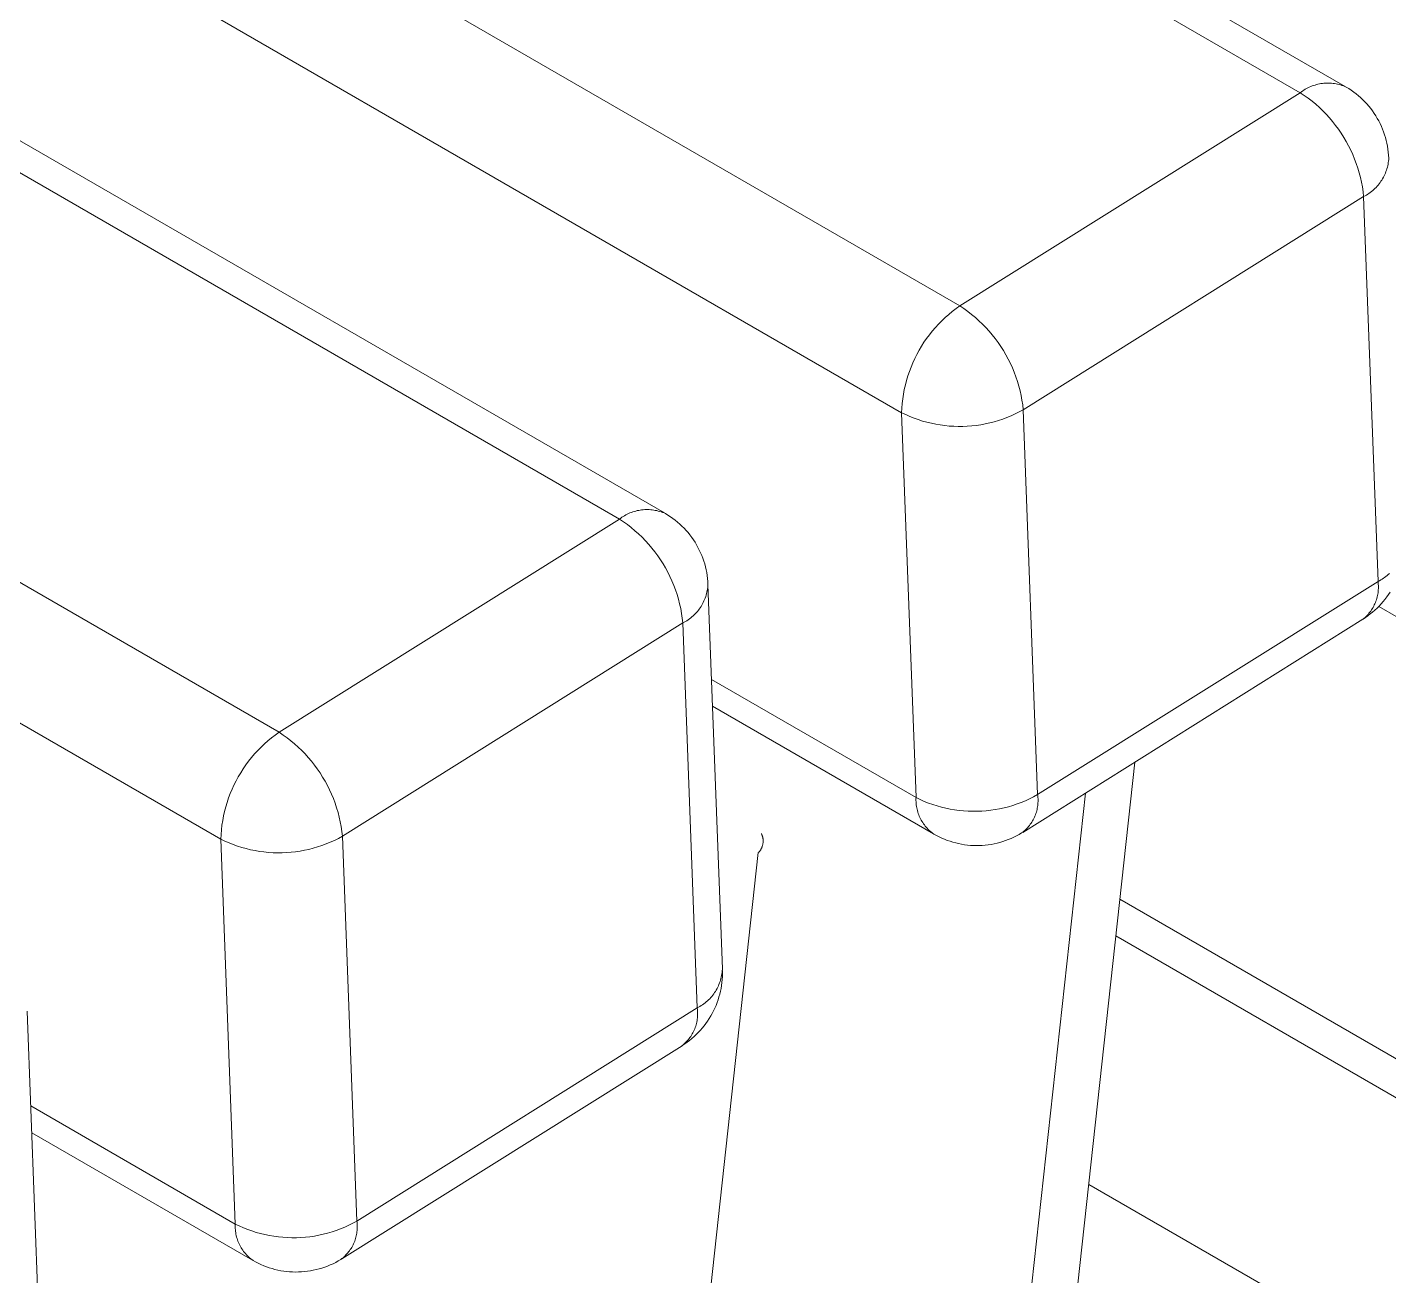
# Model space of a CAD drawing. Header units: millimetres. Extents: x -30 to 4992, y -440 to 3111.
# Drawn here: x 1564.2 to 1616.2, y 264.5 to 312.2 of the extents above; entities that cross this region are included whole.
import ezdxf

# ---------------------------------------------------------------- set-up
doc = ezdxf.new("R2010")
doc.units = ezdxf.units.MM
doc.layers.add('ZANO_R', color=7, linetype='Continuous', lineweight=0)

msp = doc.modelspace()

# ---------------------------------------------------------------- linework, layer by layer
at = {"layer": 'ZANO_R'}
for p, q in [((1612.807, 309.673), (781.457, 789.653)), ((783.212, 789.866), (1614.52, 309.91)), ((768.464, 781.518), (1599.814, 301.538)), ((1597.592, 297.462), (766.242, 777.443)), ((1586.821, 293.402), (755.471, 773.382)), ((757.227, 773.595), (1588.535, 293.639)), ((742.478, 765.247), (1573.829, 285.267)), ((1571.607, 281.191), (740.256, 761.172)), ((1612.901, 309.742), (1612.949, 309.774)), ((1612.949, 309.774), (1612.999, 309.804)), ((1612.999, 309.804), (1613.049, 309.833)), ((1613.049, 309.833), (1613.101, 309.859)), ((1613.101, 309.859), (1613.153, 309.884)), ((1613.153, 309.884), (1613.207, 309.908)), ((1613.207, 309.908), (1613.261, 309.929)), ((1613.261, 309.929), (1613.316, 309.949)), ((1613.316, 309.949), (1613.371, 309.966)), ((1613.371, 309.966), (1613.427, 309.982)), ((1613.427, 309.982), (1613.483, 309.996)), ((1613.483, 309.996), (1613.54, 310.008)), ((1613.54, 310.008), (1613.597, 310.018)), ((1613.597, 310.018), (1613.655, 310.025)), ((1613.655, 310.025), (1613.713, 310.031)), ((1613.713, 310.031), (1613.771, 310.036)), ((1613.771, 310.036), (1613.829, 310.038)), ((1613.829, 310.038), (1613.887, 310.038)), ((1613.887, 310.038), (1613.945, 310.036)), ((1613.945, 310.036), (1614.003, 310.032)), ((1614.003, 310.032), (1614.061, 310.026)), ((1614.061, 310.026), (1614.118, 310.018)), ((1614.118, 310.018), (1614.176, 310.008)), ((1614.176, 310.008), (1614.233, 309.996)), ((1614.233, 309.996), (1614.289, 309.983)), ((1614.289, 309.983), (1614.345, 309.967)), ((1614.345, 309.967), (1614.401, 309.949)), ((1614.401, 309.949), (1614.455, 309.93)), ((1614.455, 309.93), (1614.509, 309.909)), ((1614.509, 309.909), (1614.563, 309.885)), ((1614.563, 309.886), (1614.66, 309.827)), ((1614.66, 309.827), (1614.755, 309.764)), ((1614.755, 309.764), (1614.847, 309.699)), ((1599.814, 301.538), (1612.807, 309.673)), ((1612.807, 309.673), (1612.853, 309.708)), ((1612.807, 309.673), (1612.961, 309.57)), ((1612.853, 309.708), (1612.901, 309.742)), ((1612.961, 309.57), (1613.11, 309.462)), ((1613.11, 309.462), (1613.257, 309.349)), ((1613.257, 309.349), (1613.399, 309.231)), ((1613.399, 309.231), (1613.537, 309.108)), ((1614.847, 309.699), (1614.937, 309.63)), ((1614.937, 309.63), (1615.025, 309.558)), ((1615.025, 309.558), (1615.111, 309.484)), ((1615.111, 309.484), (1615.194, 309.406)), ((1615.194, 309.406), (1615.274, 309.326)), ((1615.274, 309.326), (1615.351, 309.242)), ((1615.351, 309.242), (1615.425, 309.157)), ((1613.537, 309.108), (1613.67, 308.98)), ((1613.67, 308.98), (1613.799, 308.848)), ((1613.799, 308.848), (1613.924, 308.711)), ((1613.924, 308.711), (1614.043, 308.571)), ((1615.425, 309.157), (1615.496, 309.068)), ((1615.496, 309.068), (1615.564, 308.978)), ((1615.564, 308.978), (1615.629, 308.885)), ((1615.629, 308.885), (1615.691, 308.789)), ((1615.691, 308.789), (1615.749, 308.692)), ((1614.043, 308.571), (1614.158, 308.426)), ((1614.158, 308.426), (1614.267, 308.277)), ((1614.267, 308.277), (1614.372, 308.124)), ((1615.749, 308.692), (1615.804, 308.593)), ((1615.804, 308.593), (1615.856, 308.492)), ((1615.856, 308.492), (1615.904, 308.389)), ((1615.904, 308.389), (1615.948, 308.285)), ((1615.948, 308.285), (1615.989, 308.179)), ((1614.372, 308.124), (1614.471, 307.968)), ((1614.471, 307.968), (1614.564, 307.809)), ((1614.564, 307.809), (1614.652, 307.647)), ((1615.989, 308.179), (1616.026, 308.071)), ((1616.026, 308.071), (1616.06, 307.963)), ((1616.06, 307.963), (1616.089, 307.854)), ((1616.089, 307.854), (1616.115, 307.743)), ((1616.115, 307.743), (1616.137, 307.632)), ((1614.652, 307.647), (1614.735, 307.481)), ((1614.735, 307.481), (1614.811, 307.313)), ((1614.811, 307.313), (1614.882, 307.142)), ((1616.137, 307.632), (1616.155, 307.52)), ((1616.155, 307.52), (1616.17, 307.407)), ((1616.17, 307.407), (1616.18, 307.294)), ((1616.18, 307.294), (1616.187, 307.181)), ((1616.187, 307.181), (1616.183, 307.122)), ((1614.882, 307.142), (1614.946, 306.969)), ((1614.946, 306.969), (1615.005, 306.794)), ((1615.005, 306.794), (1615.058, 306.617)), ((1616.079, 306.66), (1616.057, 306.604)), ((1616.099, 306.716), (1616.079, 306.66)), ((1616.117, 306.772), (1616.099, 306.716)), ((1616.132, 306.829), (1616.117, 306.772)), ((1616.146, 306.887), (1616.132, 306.829)), ((1616.158, 306.945), (1616.146, 306.887)), ((1616.168, 307.004), (1616.158, 306.945)), ((1616.177, 307.063), (1616.168, 307.004)), ((1616.183, 307.122), (1616.177, 307.063)), ((1615.058, 306.617), (1615.104, 306.438)), ((1615.104, 306.438), (1615.144, 306.258)), ((1615.144, 306.258), (1615.178, 306.076)), ((1615.782, 306.149), (1615.743, 306.104)), ((1615.819, 306.195), (1615.782, 306.149)), ((1615.855, 306.243), (1615.819, 306.195)), ((1615.889, 306.291), (1615.855, 306.243)), ((1615.921, 306.341), (1615.889, 306.291)), ((1615.952, 306.392), (1615.921, 306.341)), ((1615.981, 306.444), (1615.952, 306.392)), ((1616.008, 306.496), (1615.981, 306.444)), ((1616.034, 306.55), (1616.008, 306.496)), ((1616.057, 306.604), (1616.034, 306.55)), ((1615.227, 305.71), (1602.235, 297.574)), ((1615.178, 306.076), (1615.206, 305.893)), ((1615.206, 305.893), (1615.227, 305.71)), ((1615.28, 305.737), (1615.227, 305.71)), ((1615.776, 291.024), (1615.227, 305.71)), ((1615.331, 305.767), (1615.28, 305.737)), ((1615.382, 305.798), (1615.331, 305.767)), ((1615.432, 305.831), (1615.382, 305.798)), ((1615.48, 305.865), (1615.432, 305.831)), ((1615.527, 305.901), (1615.48, 305.865)), ((1615.573, 305.939), (1615.527, 305.901)), ((1615.618, 305.978), (1615.573, 305.939)), ((1615.661, 306.019), (1615.618, 305.978)), ((1615.703, 306.061), (1615.661, 306.019)), ((1615.743, 306.104), (1615.703, 306.061)), ((1599.527, 301.326), (1599.669, 301.434)), ((1599.669, 301.434), (1599.814, 301.538)), ((1599.814, 301.538), (1599.968, 301.435)), ((1599.968, 301.435), (1600.118, 301.327)), ((1599.001, 300.844), (1599.126, 300.971)), ((1599.126, 300.971), (1599.256, 301.094)), ((1599.256, 301.094), (1599.39, 301.212)), ((1599.39, 301.212), (1599.527, 301.326)), ((1600.118, 301.327), (1600.264, 301.214)), ((1600.264, 301.214), (1600.406, 301.095)), ((1600.406, 301.095), (1600.544, 300.972)), ((1600.544, 300.972), (1600.677, 300.845)), ((1598.547, 300.295), (1598.653, 300.438)), ((1598.653, 300.438), (1598.764, 300.577)), ((1598.764, 300.577), (1598.88, 300.713)), ((1598.88, 300.713), (1599.001, 300.844)), ((1600.677, 300.845), (1600.806, 300.713)), ((1600.806, 300.713), (1600.931, 300.576)), ((1600.931, 300.576), (1601.05, 300.435)), ((1601.05, 300.435), (1601.165, 300.29)), ((1598.259, 299.844), (1598.349, 299.997)), ((1598.349, 299.997), (1598.446, 300.148)), ((1598.446, 300.148), (1598.547, 300.295)), ((1601.165, 300.29), (1601.275, 300.141)), ((1601.275, 300.141), (1601.379, 299.989)), ((1601.379, 299.989), (1601.478, 299.833)), ((1597.95, 299.201), (1598.019, 299.366)), ((1598.019, 299.366), (1598.093, 299.528)), ((1598.093, 299.528), (1598.173, 299.687)), ((1598.173, 299.687), (1598.259, 299.844)), ((1601.478, 299.833), (1601.572, 299.674)), ((1601.572, 299.674), (1601.66, 299.511)), ((1601.66, 299.511), (1601.742, 299.346)), ((1597.78, 298.694), (1597.831, 298.865)), ((1597.831, 298.865), (1597.888, 299.034)), ((1597.888, 299.034), (1597.95, 299.201)), ((1601.742, 299.346), (1601.818, 299.178)), ((1601.818, 299.178), (1601.889, 299.007)), ((1601.889, 299.007), (1601.954, 298.834)), ((1601.954, 298.834), (1602.012, 298.659)), ((1597.662, 298.172), (1597.695, 298.347)), ((1597.695, 298.347), (1597.734, 298.521)), ((1597.734, 298.521), (1597.78, 298.694)), ((1602.012, 298.659), (1602.065, 298.481)), ((1602.065, 298.481), (1602.111, 298.303)), ((1597.6, 297.641), (1597.615, 297.818)), ((1597.615, 297.818), (1597.636, 297.996)), ((1597.636, 297.996), (1597.662, 298.172)), ((1602.111, 298.303), (1602.152, 298.122)), ((1602.152, 298.122), (1602.186, 297.941)), ((1602.186, 297.941), (1602.213, 297.758)), ((1597.592, 297.462), (1597.6, 297.641)), ((1597.748, 297.388), (1597.592, 297.462)), ((1598.141, 282.777), (1597.592, 297.462)), ((1597.906, 297.319), (1597.748, 297.388)), ((1598.067, 297.255), (1597.906, 297.319)), ((1601.611, 297.279), (1601.449, 297.219)), ((1601.771, 297.344), (1601.611, 297.279)), ((1601.928, 297.416), (1601.771, 297.344)), ((1602.083, 297.492), (1601.928, 297.416)), ((1602.235, 297.574), (1602.083, 297.492)), ((1602.213, 297.758), (1602.235, 297.574)), ((1602.235, 297.574), (1602.784, 282.889)), ((1598.229, 297.197), (1598.067, 297.255)), ((1598.394, 297.145), (1598.229, 297.197)), ((1598.56, 297.099), (1598.394, 297.145)), ((1598.728, 297.058), (1598.56, 297.099)), ((1598.897, 297.023), (1598.728, 297.058)), ((1599.067, 296.994), (1598.897, 297.023)), ((1599.238, 296.972), (1599.067, 296.994)), ((1599.41, 296.955), (1599.238, 296.972)), ((1599.582, 296.944), (1599.41, 296.955)), ((1599.755, 296.939), (1599.582, 296.944)), ((1599.927, 296.94), (1599.755, 296.939)), ((1600.1, 296.947), (1599.927, 296.94)), ((1600.272, 296.96), (1600.1, 296.947)), ((1600.443, 296.98), (1600.272, 296.96)), ((1600.614, 297.005), (1600.443, 296.98)), ((1600.784, 297.036), (1600.614, 297.005)), ((1600.953, 297.073), (1600.784, 297.036)), ((1601.12, 297.116), (1600.953, 297.073)), ((1601.285, 297.164), (1601.12, 297.116)), ((1601.449, 297.219), (1601.285, 297.164)), ((1587.168, 293.613), (1587.221, 293.637)), ((1587.221, 293.637), (1587.275, 293.658)), ((1587.275, 293.658), (1587.33, 293.678)), ((1587.33, 293.678), (1587.385, 293.695)), ((1587.385, 293.695), (1587.441, 293.711)), ((1587.441, 293.711), (1587.498, 293.725)), ((1587.498, 293.725), (1587.555, 293.737)), ((1587.555, 293.737), (1587.612, 293.747)), ((1587.612, 293.747), (1587.669, 293.755)), ((1587.669, 293.755), (1587.727, 293.761)), ((1587.727, 293.761), (1587.785, 293.765)), ((1587.785, 293.765), (1587.843, 293.767)), ((1587.843, 293.767), (1587.901, 293.767)), ((1587.901, 293.767), (1587.96, 293.765)), ((1587.96, 293.765), (1588.018, 293.761)), ((1588.018, 293.761), (1588.075, 293.755)), ((1588.075, 293.755), (1588.133, 293.747)), ((1588.133, 293.747), (1588.19, 293.737)), ((1588.19, 293.737), (1588.247, 293.725)), ((1588.247, 293.725), (1588.304, 293.712)), ((1588.304, 293.712), (1588.36, 293.696)), ((1588.36, 293.696), (1588.415, 293.678)), ((1588.415, 293.678), (1588.47, 293.659)), ((1588.47, 293.659), (1588.524, 293.638)), ((1588.524, 293.638), (1588.577, 293.615)), ((1573.829, 285.267), (1586.821, 293.402)), ((1586.821, 293.402), (1586.868, 293.437)), ((1586.821, 293.402), (1586.975, 293.299)), ((1586.868, 293.437), (1586.915, 293.471)), ((1586.915, 293.471), (1586.964, 293.503)), ((1586.964, 293.503), (1587.013, 293.533)), ((1586.975, 293.299), (1587.125, 293.191)), ((1587.013, 293.533), (1587.064, 293.562)), ((1587.064, 293.562), (1587.116, 293.588)), ((1587.116, 293.588), (1587.168, 293.613)), ((1587.125, 293.191), (1587.271, 293.078)), ((1588.577, 293.615), (1588.674, 293.556)), ((1588.674, 293.556), (1588.769, 293.493)), ((1588.769, 293.493), (1588.862, 293.428)), ((1588.862, 293.428), (1588.952, 293.359)), ((1588.952, 293.359), (1589.04, 293.287)), ((1589.04, 293.287), (1589.125, 293.213)), ((1589.125, 293.213), (1589.208, 293.135)), ((1589.208, 293.135), (1589.288, 293.055)), ((1587.271, 293.078), (1587.413, 292.96)), ((1587.413, 292.96), (1587.551, 292.837)), ((1587.551, 292.837), (1587.685, 292.709)), ((1587.685, 292.709), (1587.814, 292.577)), ((1589.288, 293.055), (1589.365, 292.971)), ((1589.365, 292.971), (1589.439, 292.886)), ((1589.439, 292.886), (1589.511, 292.797)), ((1589.511, 292.797), (1589.579, 292.707)), ((1589.579, 292.707), (1589.644, 292.614)), ((1589.644, 292.614), (1589.706, 292.518)), ((1587.814, 292.577), (1587.938, 292.44)), ((1587.938, 292.44), (1588.058, 292.3)), ((1588.058, 292.3), (1588.172, 292.155)), ((1588.172, 292.155), (1588.282, 292.006)), ((1589.706, 292.518), (1589.764, 292.421)), ((1589.764, 292.421), (1589.819, 292.322)), ((1589.819, 292.322), (1589.87, 292.221)), ((1589.87, 292.221), (1589.919, 292.118)), ((1589.919, 292.118), (1589.963, 292.014)), ((1588.282, 292.006), (1588.386, 291.853)), ((1588.386, 291.853), (1588.485, 291.697)), ((1588.485, 291.697), (1588.579, 291.538)), ((1589.963, 292.014), (1590.004, 291.908)), ((1590.004, 291.908), (1590.041, 291.801)), ((1590.041, 291.801), (1590.074, 291.692)), ((1590.074, 291.692), (1590.104, 291.583)), ((1590.104, 291.583), (1590.13, 291.472)), ((1588.579, 291.538), (1588.667, 291.376)), ((1588.667, 291.376), (1588.749, 291.21)), ((1588.749, 291.21), (1588.826, 291.042)), ((1588.826, 291.042), (1588.896, 290.871)), ((1590.13, 291.472), (1590.152, 291.361)), ((1590.152, 291.361), (1590.17, 291.249)), ((1590.17, 291.249), (1590.184, 291.136)), ((1590.184, 291.136), (1590.195, 291.023)), ((1615.829, 291.052), (1615.776, 291.024)), ((1615.881, 291.081), (1615.829, 291.052)), ((1615.931, 291.112), (1615.881, 291.081)), ((1615.981, 291.145), (1615.931, 291.112)), ((1616.029, 291.179), (1615.981, 291.145)), ((1616.076, 291.215), (1616.029, 291.179)), ((1616.122, 291.253), (1616.076, 291.215)), ((1616.167, 291.292), (1616.122, 291.253)), ((1616.21, 291.333), (1616.167, 291.292)), ((1588.896, 290.871), (1588.961, 290.698)), ((1588.961, 290.698), (1589.02, 290.523)), ((1589.02, 290.523), (1589.072, 290.346)), ((1590.147, 290.559), (1590.131, 290.501)), ((1590.161, 290.616), (1590.147, 290.559)), ((1590.173, 290.674), (1590.161, 290.616)), ((1590.183, 290.733), (1590.173, 290.674)), ((1590.191, 290.792), (1590.183, 290.733)), ((1590.197, 290.851), (1590.191, 290.792)), ((1590.195, 291.023), (1590.201, 290.91)), ((1590.201, 290.91), (1590.197, 290.851)), ((1590.201, 290.902), (1590.75, 276.224)), ((1602.784, 282.889), (1615.776, 291.024)), ((1615.768, 290.538), (1615.758, 290.485)), ((1615.777, 290.591), (1615.768, 290.538)), ((1615.776, 291.024), (1615.783, 290.97)), ((1615.783, 290.645), (1615.777, 290.591)), ((1615.783, 290.97), (1615.788, 290.916)), ((1615.788, 290.699), (1615.783, 290.645)), ((1615.788, 290.916), (1615.791, 290.862)), ((1615.791, 290.754), (1615.788, 290.699)), ((1615.791, 290.862), (1615.792, 290.808)), ((1615.792, 290.808), (1615.791, 290.754)), ((1616.173, 290.523), (1616.108, 290.431)), ((1616.235, 290.618), (1616.173, 290.523)), ((1589.072, 290.346), (1589.119, 290.167)), ((1589.119, 290.167), (1589.159, 289.987)), ((1589.903, 290.02), (1589.869, 289.972)), ((1589.936, 290.07), (1589.903, 290.02)), ((1589.967, 290.121), (1589.936, 290.07)), ((1589.996, 290.173), (1589.967, 290.121)), ((1590.023, 290.225), (1589.996, 290.173)), ((1590.048, 290.279), (1590.023, 290.225)), ((1590.072, 290.333), (1590.048, 290.279)), ((1590.093, 290.389), (1590.072, 290.333)), ((1590.113, 290.445), (1590.093, 290.389)), ((1590.131, 290.501), (1590.113, 290.445)), ((1615.585, 290.03), (1615.557, 289.984)), ((1615.611, 290.078), (1615.585, 290.03)), ((1615.635, 290.126), (1615.611, 290.078)), ((1615.658, 290.175), (1615.635, 290.126)), ((1615.738, 290.005), (1615.656, 289.928)), ((1615.679, 290.225), (1615.658, 290.175)), ((1615.699, 290.276), (1615.679, 290.225)), ((1615.716, 290.327), (1615.699, 290.276)), ((1615.732, 290.379), (1615.716, 290.327)), ((1615.746, 290.432), (1615.732, 290.379)), ((1615.818, 290.085), (1615.738, 290.005)), ((1615.758, 290.485), (1615.746, 290.432)), ((1621.583, 286.737), (1615.806, 290.073)), ((1615.895, 290.168), (1615.818, 290.085)), ((1615.969, 290.253), (1615.895, 290.168)), ((1616.04, 290.341), (1615.969, 290.253)), ((1616.108, 290.431), (1616.04, 290.341)), ((1589.159, 289.987), (1589.193, 289.805)), ((1589.193, 289.805), (1589.22, 289.622)), ((1589.22, 289.622), (1589.242, 289.439)), ((1589.346, 289.496), (1589.294, 289.466)), ((1589.396, 289.527), (1589.346, 289.496)), ((1589.446, 289.56), (1589.396, 289.527)), ((1589.494, 289.594), (1589.446, 289.56)), ((1589.541, 289.63), (1589.494, 289.594)), ((1589.587, 289.668), (1589.541, 289.63)), ((1589.632, 289.707), (1589.587, 289.668)), ((1589.675, 289.748), (1589.632, 289.707)), ((1589.717, 289.79), (1589.675, 289.748)), ((1589.757, 289.833), (1589.717, 289.79)), ((1589.796, 289.878), (1589.757, 289.833)), ((1589.834, 289.924), (1589.796, 289.878)), ((1589.869, 289.972), (1589.834, 289.924)), ((1615.197, 289.581), (1602.213, 281.451)), ((1615.239, 289.616), (1615.197, 289.581)), ((1615.3, 289.649), (1615.206, 289.587)), ((1615.28, 289.651), (1615.239, 289.616)), ((1615.319, 289.689), (1615.28, 289.651)), ((1615.393, 289.714), (1615.3, 289.649)), ((1615.358, 289.727), (1615.319, 289.689)), ((1615.395, 289.767), (1615.358, 289.727)), ((1615.483, 289.782), (1615.393, 289.714)), ((1615.43, 289.808), (1615.395, 289.767)), ((1615.464, 289.85), (1615.43, 289.808)), ((1615.497, 289.894), (1615.464, 289.85)), ((1615.57, 289.853), (1615.483, 289.782)), ((1615.528, 289.938), (1615.497, 289.894)), ((1615.557, 289.984), (1615.528, 289.938)), ((1615.656, 289.928), (1615.57, 289.853)), ((1589.242, 289.439), (1576.249, 281.303)), ((1589.294, 289.466), (1589.242, 289.439)), ((1589.791, 274.753), (1589.242, 289.439)), ((1590.337, 287.283), (1598.141, 282.777)), ((1598.804, 281.394), (1590.375, 286.261)), ((1573.141, 284.7), (1573.27, 284.823)), ((1573.27, 284.823), (1573.404, 284.941)), ((1573.404, 284.941), (1573.542, 285.055)), ((1573.542, 285.055), (1573.683, 285.163)), ((1573.683, 285.163), (1573.829, 285.267)), ((1573.829, 285.267), (1573.982, 285.164)), ((1573.982, 285.164), (1574.132, 285.056)), ((1574.132, 285.056), (1574.278, 284.943)), ((1574.278, 284.943), (1574.42, 284.824)), ((1574.42, 284.824), (1574.558, 284.702)), ((1572.668, 284.167), (1572.779, 284.306)), ((1572.779, 284.306), (1572.895, 284.442)), ((1572.895, 284.442), (1573.016, 284.573)), ((1573.016, 284.573), (1573.141, 284.7)), ((1574.558, 284.702), (1574.692, 284.574)), ((1574.692, 284.574), (1574.821, 284.442)), ((1574.821, 284.442), (1574.945, 284.305)), ((1574.945, 284.305), (1575.065, 284.164)), ((1572.364, 283.727), (1572.46, 283.877)), ((1572.46, 283.877), (1572.561, 284.024)), ((1572.561, 284.024), (1572.668, 284.167)), ((1575.065, 284.164), (1575.179, 284.019)), ((1575.179, 284.019), (1575.289, 283.87)), ((1575.289, 283.87), (1575.393, 283.718)), ((1585.113, 87.815), (1606.49, 284.129)), ((1572.034, 283.095), (1572.108, 283.257)), ((1572.108, 283.257), (1572.188, 283.416)), ((1572.188, 283.416), (1572.273, 283.573)), ((1572.273, 283.573), (1572.364, 283.727)), ((1575.393, 283.718), (1575.492, 283.562)), ((1575.492, 283.562), (1575.586, 283.403)), ((1575.586, 283.403), (1575.674, 283.24)), ((1571.845, 282.594), (1571.902, 282.763)), ((1571.902, 282.763), (1571.965, 282.93)), ((1571.965, 282.93), (1572.034, 283.095)), ((1575.674, 283.24), (1575.756, 283.075)), ((1575.756, 283.075), (1575.833, 282.907)), ((1575.833, 282.907), (1575.903, 282.736)), ((1575.903, 282.736), (1575.968, 282.563)), ((1583.271, 87.038), (1604.605, 282.949)), ((1598.139, 282.721), (1598.141, 282.777)), ((1598.297, 282.702), (1598.141, 282.777)), ((1602.477, 282.73), (1602.32, 282.659)), ((1602.632, 282.807), (1602.477, 282.73)), ((1602.784, 282.889), (1602.632, 282.807)), ((1602.784, 282.889), (1602.79, 282.837)), ((1602.79, 282.837), (1602.795, 282.785)), ((1602.795, 282.785), (1602.798, 282.733)), ((1602.798, 282.733), (1602.8, 282.681)), ((1571.71, 282.076), (1571.749, 282.25)), ((1571.749, 282.25), (1571.794, 282.423)), ((1571.794, 282.423), (1571.845, 282.594)), ((1575.968, 282.563), (1576.027, 282.388)), ((1576.027, 282.388), (1576.079, 282.21)), ((1576.079, 282.21), (1576.126, 282.032)), ((1598.139, 282.665), (1598.139, 282.721)), ((1598.141, 282.61), (1598.139, 282.665)), ((1598.145, 282.554), (1598.141, 282.61)), ((1598.151, 282.499), (1598.145, 282.554)), ((1598.159, 282.443), (1598.151, 282.499)), ((1598.169, 282.389), (1598.159, 282.443)), ((1598.18, 282.334), (1598.169, 282.389)), ((1598.194, 282.28), (1598.18, 282.334)), ((1598.209, 282.226), (1598.194, 282.28)), ((1598.226, 282.173), (1598.209, 282.226)), ((1598.455, 282.633), (1598.297, 282.702)), ((1598.616, 282.569), (1598.455, 282.633)), ((1598.778, 282.511), (1598.616, 282.569)), ((1598.943, 282.459), (1598.778, 282.511)), ((1599.109, 282.413), (1598.943, 282.459)), ((1599.277, 282.372), (1599.109, 282.413)), ((1599.446, 282.338), (1599.277, 282.372)), ((1599.616, 282.309), (1599.446, 282.338)), ((1599.787, 282.286), (1599.616, 282.309)), ((1599.959, 282.269), (1599.787, 282.286)), ((1600.131, 282.258), (1599.959, 282.269)), ((1600.304, 282.253), (1600.131, 282.258)), ((1600.476, 282.254), (1600.304, 282.253)), ((1600.649, 282.262), (1600.476, 282.254)), ((1600.821, 282.275), (1600.649, 282.262)), ((1600.993, 282.294), (1600.821, 282.275)), ((1601.163, 282.319), (1600.993, 282.294)), ((1601.333, 282.35), (1601.163, 282.319)), ((1601.502, 282.387), (1601.333, 282.35)), ((1601.669, 282.43), (1601.502, 282.387)), ((1601.835, 282.479), (1601.669, 282.43)), ((1601.998, 282.533), (1601.835, 282.479)), ((1602.16, 282.593), (1601.998, 282.533)), ((1602.32, 282.659), (1602.16, 282.593)), ((1602.734, 282.22), (1602.718, 282.17)), ((1602.748, 282.27), (1602.734, 282.22)), ((1602.761, 282.32), (1602.748, 282.27)), ((1602.772, 282.371), (1602.761, 282.32)), ((1602.781, 282.422), (1602.772, 282.371)), ((1602.788, 282.474), (1602.781, 282.422)), ((1602.794, 282.526), (1602.788, 282.474)), ((1602.797, 282.577), (1602.794, 282.526)), ((1602.8, 282.629), (1602.797, 282.577)), ((1602.8, 282.681), (1602.8, 282.629)), ((1571.629, 281.547), (1571.65, 281.725)), ((1571.65, 281.725), (1571.677, 281.901)), ((1571.677, 281.901), (1571.71, 282.076)), ((1576.126, 282.032), (1576.166, 281.851)), ((1576.166, 281.851), (1576.2, 281.67)), ((1598.245, 282.121), (1598.226, 282.173)), ((1598.266, 282.069), (1598.245, 282.121)), ((1598.289, 282.019), (1598.266, 282.069)), ((1598.313, 281.968), (1598.289, 282.019)), ((1598.339, 281.919), (1598.313, 281.968)), ((1598.367, 281.871), (1598.339, 281.919)), ((1598.397, 281.824), (1598.367, 281.871)), ((1598.428, 281.778), (1598.397, 281.824)), ((1598.461, 281.732), (1598.428, 281.778)), ((1598.495, 281.689), (1598.461, 281.732)), ((1598.531, 281.646), (1598.495, 281.689)), ((1602.471, 281.715), (1602.438, 281.675)), ((1602.502, 281.757), (1602.471, 281.715)), ((1602.533, 281.799), (1602.502, 281.757)), ((1602.561, 281.843), (1602.533, 281.799)), ((1602.588, 281.887), (1602.561, 281.843)), ((1602.614, 281.932), (1602.588, 281.887)), ((1602.638, 281.978), (1602.614, 281.932)), ((1602.66, 282.025), (1602.638, 281.978)), ((1602.681, 282.073), (1602.66, 282.025)), ((1602.7, 282.121), (1602.681, 282.073)), ((1602.718, 282.17), (1602.7, 282.121)), ((1571.607, 281.191), (1571.615, 281.37)), ((1571.762, 281.117), (1571.607, 281.191)), ((1572.156, 266.506), (1571.607, 281.191)), ((1571.615, 281.37), (1571.629, 281.547)), ((1576.097, 281.221), (1575.942, 281.145)), ((1576.249, 281.303), (1576.097, 281.221)), ((1576.2, 281.67), (1576.228, 281.487)), ((1576.228, 281.487), (1576.249, 281.303)), ((1576.249, 281.303), (1576.798, 266.618)), ((1592.238, 281.401), (1592.247, 281.382)), ((1592.247, 281.382), (1592.256, 281.362)), ((1592.256, 281.362), (1592.264, 281.342)), ((1592.264, 281.342), (1592.272, 281.322)), ((1592.272, 281.322), (1592.278, 281.302)), ((1592.278, 281.302), (1592.284, 281.281)), ((1592.284, 281.281), (1592.29, 281.261)), ((1592.29, 281.261), (1592.294, 281.24)), ((1592.294, 281.24), (1592.298, 281.219)), ((1592.298, 281.219), (1592.301, 281.198)), ((1592.301, 281.198), (1592.304, 281.176)), ((1592.304, 281.176), (1592.305, 281.155)), ((1598.568, 281.604), (1598.531, 281.646)), ((1598.606, 281.564), (1598.568, 281.604)), ((1598.647, 281.526), (1598.606, 281.564)), ((1598.688, 281.488), (1598.647, 281.526)), ((1598.731, 281.452), (1598.688, 281.488)), ((1598.774, 281.418), (1598.731, 281.452)), ((1598.819, 281.385), (1598.774, 281.418)), ((1598.919, 281.33), (1598.819, 281.385)), ((1599.02, 281.279), (1598.919, 281.33)), ((1599.123, 281.231), (1599.02, 281.279)), ((1599.227, 281.186), (1599.123, 281.231)), ((1599.333, 281.145), (1599.227, 281.186)), ((1601.665, 281.174), (1601.559, 281.134)), ((1601.77, 281.217), (1601.665, 281.174)), ((1601.874, 281.264), (1601.77, 281.217)), ((1601.975, 281.315), (1601.874, 281.264)), ((1602.075, 281.369), (1601.975, 281.315)), ((1602.173, 281.427), (1602.075, 281.369)), ((1602.214, 281.458), (1602.173, 281.427)), ((1602.255, 281.491), (1602.214, 281.458)), ((1602.294, 281.526), (1602.255, 281.491)), ((1602.332, 281.561), (1602.294, 281.526)), ((1602.368, 281.598), (1602.332, 281.561)), ((1602.404, 281.636), (1602.368, 281.598)), ((1602.438, 281.675), (1602.404, 281.636)), ((1571.92, 281.048), (1571.762, 281.117)), ((1572.081, 280.984), (1571.92, 281.048)), ((1572.244, 280.926), (1572.081, 280.984)), ((1572.408, 280.874), (1572.244, 280.926)), ((1572.574, 280.828), (1572.408, 280.874)), ((1572.742, 280.787), (1572.574, 280.828)), ((1572.911, 280.752), (1572.742, 280.787)), ((1573.081, 280.723), (1572.911, 280.752)), ((1573.253, 280.701), (1573.081, 280.723)), ((1573.424, 280.684), (1573.253, 280.701)), ((1573.597, 280.673), (1573.424, 280.684)), ((1573.769, 280.668), (1573.597, 280.673)), ((1573.942, 280.669), (1573.769, 280.668)), ((1574.114, 280.676), (1573.942, 280.669)), ((1574.286, 280.689), (1574.114, 280.676)), ((1574.458, 280.709), (1574.286, 280.689)), ((1574.629, 280.734), (1574.458, 280.709)), ((1574.798, 280.765), (1574.629, 280.734)), ((1574.967, 280.802), (1574.798, 280.765)), ((1575.134, 280.845), (1574.967, 280.802)), ((1575.3, 280.893), (1575.134, 280.845)), ((1575.464, 280.948), (1575.3, 280.893)), ((1575.626, 281.008), (1575.464, 280.948)), ((1575.785, 281.074), (1575.626, 281.008)), ((1575.942, 281.145), (1575.785, 281.074)), ((1592.115, 280.681), (1584.36, 209.458)), ((1592.124, 280.686), (1592.115, 280.681)), ((1592.132, 280.691), (1592.124, 280.686)), ((1592.14, 280.696), (1592.132, 280.691)), ((1592.148, 280.702), (1592.14, 280.696)), ((1592.162, 280.718), (1592.148, 280.702)), ((1592.175, 280.735), (1592.162, 280.718)), ((1592.188, 280.752), (1592.175, 280.735)), ((1592.2, 280.77), (1592.188, 280.752)), ((1592.212, 280.788), (1592.2, 280.77)), ((1592.223, 280.806), (1592.212, 280.788)), ((1592.233, 280.825), (1592.223, 280.806)), ((1592.243, 280.844), (1592.233, 280.825)), ((1592.252, 280.863), (1592.243, 280.844)), ((1592.261, 280.883), (1592.252, 280.863)), ((1592.268, 280.903), (1592.261, 280.883)), ((1592.275, 280.923), (1592.268, 280.903)), ((1592.282, 280.943), (1592.275, 280.923)), ((1592.287, 280.964), (1592.282, 280.943)), ((1592.292, 280.985), (1592.287, 280.964)), ((1592.297, 281.006), (1592.292, 280.985)), ((1592.3, 281.027), (1592.297, 281.006)), ((1592.303, 281.048), (1592.3, 281.027)), ((1592.305, 281.069), (1592.303, 281.048)), ((1592.305, 281.155), (1592.306, 281.134)), ((1592.306, 281.091), (1592.305, 281.069)), ((1592.306, 281.134), (1592.307, 281.112)), ((1592.307, 281.112), (1592.306, 281.091)), ((1599.44, 281.108), (1599.333, 281.145)), ((1599.549, 281.075), (1599.44, 281.108)), ((1599.659, 281.045), (1599.549, 281.075)), ((1599.769, 281.019), (1599.659, 281.045)), ((1599.88, 280.997), (1599.769, 281.019)), ((1599.993, 280.979), (1599.88, 280.997)), ((1600.105, 280.965), (1599.993, 280.979)), ((1600.218, 280.954), (1600.105, 280.965)), ((1600.332, 280.948), (1600.218, 280.954)), ((1600.445, 280.945), (1600.332, 280.948)), ((1600.559, 280.947), (1600.445, 280.945)), ((1600.672, 280.952), (1600.559, 280.947)), ((1600.785, 280.961), (1600.672, 280.952)), ((1600.898, 280.974), (1600.785, 280.961)), ((1601.01, 280.991), (1600.898, 280.974)), ((1601.122, 281.012), (1601.01, 280.991)), ((1601.233, 281.037), (1601.122, 281.012)), ((1601.343, 281.066), (1601.233, 281.037)), ((1601.451, 281.098), (1601.343, 281.066)), ((1601.559, 281.134), (1601.451, 281.098)), ((1605.92, 278.9), (1619.854, 270.856)), ((1620.506, 268.988), (1605.768, 277.498)), ((1590.722, 275.989), (1590.71, 275.93)), ((1590.732, 276.047), (1590.722, 275.989)), ((1590.74, 276.106), (1590.732, 276.047)), ((1590.746, 276.165), (1590.74, 276.106)), ((1590.75, 276.224), (1590.746, 276.165)), ((1590.753, 276.06), (1590.749, 275.947)), ((1590.752, 276.173), (1590.753, 276.06)), ((1590.545, 275.487), (1590.516, 275.435)), ((1590.572, 275.54), (1590.545, 275.487)), ((1590.597, 275.593), (1590.572, 275.54)), ((1590.621, 275.648), (1590.597, 275.593)), ((1590.642, 275.703), (1590.621, 275.648)), ((1590.662, 275.759), (1590.642, 275.703)), ((1590.68, 275.816), (1590.662, 275.759)), ((1590.698, 275.498), (1590.676, 275.388)), ((1590.696, 275.873), (1590.68, 275.816)), ((1590.71, 275.93), (1590.696, 275.873)), ((1590.717, 275.61), (1590.698, 275.498)), ((1590.732, 275.722), (1590.717, 275.61)), ((1590.742, 275.834), (1590.732, 275.722)), ((1590.749, 275.947), (1590.742, 275.834)), ((1590.091, 274.944), (1590.043, 274.908)), ((1590.137, 274.982), (1590.091, 274.944)), ((1590.181, 275.021), (1590.137, 274.982)), ((1590.224, 275.062), (1590.181, 275.021)), ((1590.266, 275.104), (1590.224, 275.062)), ((1590.307, 275.148), (1590.266, 275.104)), ((1590.345, 275.192), (1590.307, 275.148)), ((1590.383, 275.239), (1590.345, 275.192)), ((1590.418, 275.286), (1590.383, 275.239)), ((1590.453, 275.335), (1590.418, 275.286)), ((1590.485, 275.384), (1590.453, 275.335)), ((1590.516, 275.435), (1590.485, 275.384)), ((1590.549, 274.954), (1590.508, 274.849)), ((1590.586, 275.061), (1590.549, 274.954)), ((1590.62, 275.169), (1590.586, 275.061)), ((1590.65, 275.278), (1590.62, 275.169)), ((1590.676, 275.388), (1590.65, 275.278)), ((1564.216, 274.631), (1564.765, 259.953)), ((1576.798, 266.618), (1589.791, 274.753)), ((1589.843, 274.781), (1589.791, 274.753)), ((1589.791, 274.753), (1589.798, 274.699)), ((1589.798, 274.699), (1589.802, 274.645)), ((1589.802, 274.428), (1589.798, 274.374)), ((1589.802, 274.645), (1589.805, 274.591)), ((1589.805, 274.483), (1589.802, 274.428)), ((1589.805, 274.591), (1589.806, 274.537)), ((1589.806, 274.537), (1589.805, 274.483)), ((1589.895, 274.81), (1589.843, 274.781)), ((1589.946, 274.841), (1589.895, 274.81)), ((1589.995, 274.874), (1589.946, 274.841)), ((1590.043, 274.908), (1589.995, 274.874)), ((1590.308, 274.444), (1590.25, 274.347)), ((1590.363, 274.542), (1590.308, 274.444)), ((1590.415, 274.643), (1590.363, 274.542)), ((1590.463, 274.745), (1590.415, 274.643)), ((1590.508, 274.849), (1590.463, 274.745)), ((1589.673, 273.904), (1589.65, 273.855)), ((1589.694, 273.954), (1589.673, 273.904)), ((1589.713, 274.005), (1589.694, 273.954)), ((1589.731, 274.056), (1589.713, 274.005)), ((1589.747, 274.108), (1589.731, 274.056)), ((1589.76, 274.161), (1589.747, 274.108)), ((1589.773, 274.214), (1589.76, 274.161)), ((1589.783, 274.267), (1589.773, 274.214)), ((1589.791, 274.321), (1589.783, 274.267)), ((1589.798, 274.374), (1589.791, 274.321)), ((1589.909, 273.897), (1589.832, 273.814)), ((1589.984, 273.982), (1589.909, 273.897)), ((1590.055, 274.07), (1589.984, 273.982)), ((1590.123, 274.16), (1590.055, 274.07)), ((1590.188, 274.252), (1590.123, 274.16)), ((1590.25, 274.347), (1590.188, 274.252)), ((1589.315, 273.378), (1589.22, 273.316)), ((1589.294, 273.38), (1589.254, 273.345)), ((1589.334, 273.418), (1589.294, 273.38)), ((1589.407, 273.443), (1589.315, 273.378)), ((1589.372, 273.456), (1589.334, 273.418)), ((1589.409, 273.496), (1589.372, 273.456)), ((1589.497, 273.511), (1589.407, 273.443)), ((1589.445, 273.537), (1589.409, 273.496)), ((1589.479, 273.579), (1589.445, 273.537)), ((1589.511, 273.623), (1589.479, 273.579)), ((1589.585, 273.582), (1589.497, 273.511)), ((1589.542, 273.667), (1589.511, 273.623)), ((1589.571, 273.713), (1589.542, 273.667)), ((1589.599, 273.759), (1589.571, 273.713)), ((1589.67, 273.657), (1589.585, 273.582)), ((1589.625, 273.807), (1589.599, 273.759)), ((1589.65, 273.855), (1589.625, 273.807)), ((1589.753, 273.734), (1589.67, 273.657)), ((1589.832, 273.814), (1589.753, 273.734)), ((1589.212, 273.31), (1576.227, 265.18)), ((1589.254, 273.345), (1589.212, 273.31)), ((1564.351, 271.012), (1572.156, 266.506)), ((1572.818, 265.123), (1564.389, 269.99)), ((1604.735, 268.02), (1620.735, 258.783)), ((1576.798, 266.618), (1576.646, 266.536)), ((1576.798, 266.618), (1576.805, 266.566)), ((1572.154, 266.45), (1572.156, 266.506)), ((1572.154, 266.394), (1572.154, 266.45)), ((1572.156, 266.339), (1572.154, 266.394)), ((1572.311, 266.431), (1572.156, 266.506)), ((1572.16, 266.283), (1572.156, 266.339)), ((1572.166, 266.228), (1572.16, 266.283)), ((1572.173, 266.172), (1572.166, 266.228)), ((1572.183, 266.118), (1572.173, 266.172)), ((1572.195, 266.063), (1572.183, 266.118)), ((1572.47, 266.362), (1572.311, 266.431)), ((1572.63, 266.298), (1572.47, 266.362)), ((1572.793, 266.241), (1572.63, 266.298)), ((1572.957, 266.188), (1572.793, 266.241)), ((1573.124, 266.142), (1572.957, 266.188)), ((1573.291, 266.101), (1573.124, 266.142)), ((1573.46, 266.067), (1573.291, 266.101)), ((1575.516, 266.116), (1575.348, 266.079)), ((1575.683, 266.159), (1575.516, 266.116)), ((1575.849, 266.208), (1575.683, 266.159)), ((1576.013, 266.262), (1575.849, 266.208)), ((1576.175, 266.322), (1576.013, 266.262)), ((1576.334, 266.388), (1576.175, 266.322)), ((1576.492, 266.459), (1576.334, 266.388)), ((1576.646, 266.536), (1576.492, 266.459)), ((1576.786, 266.1), (1576.775, 266.049)), ((1576.795, 266.151), (1576.786, 266.1)), ((1576.802, 266.203), (1576.795, 266.151)), ((1576.808, 266.255), (1576.802, 266.203)), ((1576.805, 266.566), (1576.81, 266.514)), ((1576.812, 266.306), (1576.808, 266.255)), ((1576.81, 266.514), (1576.813, 266.462)), ((1576.814, 266.358), (1576.812, 266.306)), ((1576.813, 266.462), (1576.814, 266.41)), ((1576.814, 266.41), (1576.814, 266.358)), ((1572.208, 266.009), (1572.195, 266.063)), ((1572.224, 265.956), (1572.208, 266.009)), ((1572.241, 265.903), (1572.224, 265.956)), ((1572.26, 265.85), (1572.241, 265.903)), ((1572.281, 265.799), (1572.26, 265.85)), ((1572.303, 265.748), (1572.281, 265.799)), ((1572.328, 265.698), (1572.303, 265.748)), ((1572.354, 265.648), (1572.328, 265.698)), ((1572.382, 265.6), (1572.354, 265.648)), ((1572.411, 265.553), (1572.382, 265.6)), ((1573.631, 266.038), (1573.46, 266.067)), ((1573.802, 266.015), (1573.631, 266.038)), ((1573.973, 265.998), (1573.802, 266.015)), ((1574.146, 265.987), (1573.973, 265.998)), ((1574.318, 265.982), (1574.146, 265.987)), ((1574.491, 265.983), (1574.318, 265.982)), ((1574.663, 265.991), (1574.491, 265.983)), ((1574.835, 266.004), (1574.663, 265.991)), ((1575.007, 266.023), (1574.835, 266.004)), ((1575.178, 266.048), (1575.007, 266.023)), ((1575.348, 266.079), (1575.178, 266.048)), ((1576.603, 265.616), (1576.576, 265.572)), ((1576.628, 265.661), (1576.603, 265.616)), ((1576.652, 265.707), (1576.628, 265.661)), ((1576.675, 265.754), (1576.652, 265.707)), ((1576.696, 265.802), (1576.675, 265.754)), ((1576.715, 265.85), (1576.696, 265.802)), ((1576.732, 265.899), (1576.715, 265.85)), ((1576.748, 265.949), (1576.732, 265.899)), ((1576.763, 265.999), (1576.748, 265.949)), ((1576.775, 266.049), (1576.763, 265.999)), ((1572.442, 265.507), (1572.411, 265.553)), ((1572.475, 265.462), (1572.442, 265.507)), ((1572.509, 265.418), (1572.475, 265.462)), ((1572.545, 265.375), (1572.509, 265.418)), ((1572.582, 265.333), (1572.545, 265.375)), ((1572.621, 265.293), (1572.582, 265.333)), ((1572.661, 265.255), (1572.621, 265.293)), ((1572.702, 265.217), (1572.661, 265.255)), ((1572.745, 265.181), (1572.702, 265.217)), ((1572.789, 265.147), (1572.745, 265.181)), ((1572.834, 265.114), (1572.789, 265.147)), ((1572.933, 265.059), (1572.834, 265.114)), ((1573.034, 265.008), (1572.933, 265.059)), ((1576.09, 265.098), (1575.99, 265.044)), ((1576.188, 265.156), (1576.09, 265.098)), ((1576.229, 265.188), (1576.187, 265.156)), ((1576.269, 265.22), (1576.229, 265.188)), ((1576.308, 265.255), (1576.269, 265.22)), ((1576.346, 265.29), (1576.308, 265.255)), ((1576.383, 265.327), (1576.346, 265.29)), ((1576.418, 265.365), (1576.383, 265.327)), ((1576.453, 265.404), (1576.418, 265.365)), ((1576.485, 265.444), (1576.453, 265.404)), ((1576.517, 265.486), (1576.485, 265.444)), ((1576.547, 265.528), (1576.517, 265.486)), ((1576.576, 265.572), (1576.547, 265.528)), ((1573.137, 264.96), (1573.034, 265.008)), ((1573.242, 264.915), (1573.137, 264.96)), ((1573.348, 264.874), (1573.242, 264.915)), ((1573.455, 264.837), (1573.348, 264.874)), ((1573.563, 264.804), (1573.455, 264.837)), ((1573.673, 264.774), (1573.563, 264.804)), ((1573.784, 264.748), (1573.673, 264.774)), ((1573.895, 264.726), (1573.784, 264.748)), ((1574.007, 264.708), (1573.895, 264.726)), ((1574.12, 264.694), (1574.007, 264.708)), ((1574.233, 264.683), (1574.12, 264.694)), ((1574.346, 264.677), (1574.233, 264.683)), ((1574.46, 264.674), (1574.346, 264.677)), ((1574.573, 264.676), (1574.46, 264.674)), ((1574.687, 264.681), (1574.573, 264.676)), ((1574.8, 264.69), (1574.687, 264.681)), ((1574.912, 264.703), (1574.8, 264.69)), ((1575.025, 264.721), (1574.912, 264.703)), ((1575.136, 264.741), (1575.025, 264.721)), ((1575.247, 264.766), (1575.136, 264.741)), ((1575.357, 264.795), (1575.247, 264.766)), ((1575.466, 264.827), (1575.357, 264.795)), ((1575.574, 264.863), (1575.466, 264.827)), ((1575.68, 264.903), (1575.574, 264.863)), ((1575.785, 264.946), (1575.68, 264.903)), ((1575.888, 264.993), (1575.785, 264.946)), ((1575.99, 265.044), (1575.888, 264.993))]:
    msp.add_line(p, q, dxfattribs=at)

doc.saveas('drawing.dxf')
